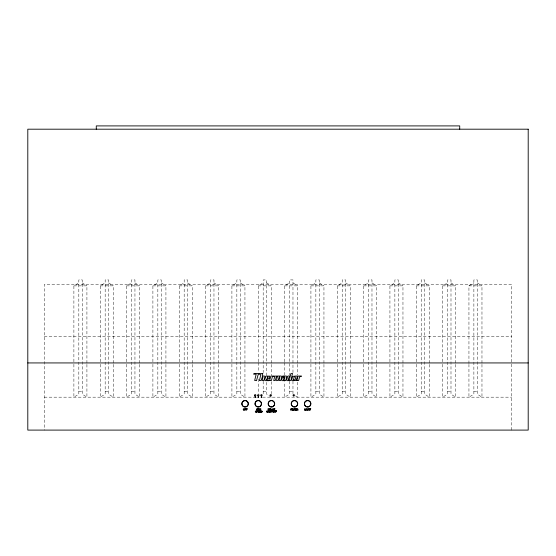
<?xml version="1.0" encoding="UTF-8"?>
<svg xmlns="http://www.w3.org/2000/svg" width="556" height="556" viewBox="0 0 556 556"><rect width="100%" height="100%" fill="white"/><g stroke="black" fill="none" stroke-linecap="round" stroke-linejoin="round"><path stroke-width="0.42" stroke-dasharray="2.78 2.08" d="M73.892 361.796L73.892 285.867L78.827 282.858M100.226 361.796L100.226 285.867L105.167 282.858M126.566 361.796L126.566 285.867L131.501 282.858M152.9 361.796L152.9 285.867L157.841 282.858M179.234 361.796L179.234 285.867L184.175 282.858M205.574 361.796L205.574 285.867L210.509 282.858M231.908 361.796L231.908 285.867L236.849 282.858M258.248 361.796L258.248 285.867L263.183 282.858M284.582 361.796L284.582 285.867L289.523 282.858M310.922 361.796L310.922 285.867L315.857 282.858M337.256 361.796L337.256 285.867L342.197 282.858M363.596 361.796L363.596 285.867L368.531 282.858M389.93 361.796L389.93 285.867L394.871 282.858M416.27 361.796L416.27 285.867L421.205 282.858M442.604 361.796L442.604 285.867L447.545 282.858M468.944 363.527L468.944 285.867L473.879 282.858M73.892 285.867L86.917 285.867L86.917 363.527M100.226 285.867L113.25 285.867L113.25 363.527M126.566 285.867L139.591 285.867L139.591 363.527M152.9 285.867L165.924 285.867L165.924 363.527M179.234 285.867L192.265 285.867L192.265 363.527M205.574 285.867L218.598 285.867L218.598 363.527M231.908 285.867L244.939 285.867L244.939 363.527M258.248 285.867L271.272 285.867L271.272 363.527M284.582 285.867L297.613 285.867L297.613 363.527M310.922 285.867L323.946 285.867L323.946 363.527M337.256 285.867L350.287 285.867L350.287 363.527M363.596 285.867L376.62 285.867L376.62 363.527M389.93 285.867L402.961 285.867L402.961 363.527M416.27 285.867L429.295 285.867L429.295 363.527M442.604 285.867L455.635 285.867L455.635 363.527M468.944 285.867L481.969 285.867L481.969 363.527M44.258 336.7L511.742 336.7M78.827 391.215L82.274 391.215M105.167 391.215L108.615 391.215M131.501 391.215L134.948 391.215M157.841 391.215L161.289 391.215M184.175 391.215L187.622 391.215M210.509 391.215L213.963 391.215M236.849 391.215L240.296 391.215M263.183 391.215L266.63 391.215M289.523 391.215L292.97 391.215M315.857 391.215L319.304 391.215M342.197 391.215L345.644 391.215M368.531 391.215L371.978 391.215M394.871 391.215L398.318 391.215M421.205 391.215L424.652 391.215M447.545 391.215L450.992 391.215M473.879 391.215L477.326 391.215M44.258 397.172L255.753 397.172M256.587 397.172L258.248 397.172M262.592 397.172L511.742 397.172M477.326 282.858L481.969 285.867M450.992 282.858L455.635 285.867M424.652 282.858L429.295 285.867M398.318 282.858L402.961 285.867M371.978 282.858L376.62 285.867M345.644 282.858L350.287 285.867M319.304 282.858L323.946 285.867M292.97 282.858L297.613 285.867M266.63 282.858L271.272 285.867M240.296 282.858L244.939 285.867M213.963 282.858L218.598 285.867M187.622 282.858L192.265 285.867M161.289 282.858L165.924 285.867M134.948 282.858L139.591 285.867M295.625 395.886L297.613 397.172L297.613 381.645M108.615 282.858L113.25 285.867M271.272 397.172L266.63 394.162L266.63 381.221M82.274 282.858L86.917 285.867M511.742 430.094L511.742 284.47L44.258 284.47L44.258 430.094M481.969 364.388L481.969 397.172L477.326 394.162L477.326 279.911L473.879 279.911L473.879 394.162L468.944 397.172L468.944 364.388M455.635 364.388L455.635 397.172L450.992 394.162L450.992 279.911L447.545 279.911L447.545 394.162L442.604 397.172L442.604 362.658M429.295 364.388L429.295 397.172L424.652 394.162L424.652 279.911L421.205 279.911L421.205 394.162L416.27 397.172L416.27 362.658M402.961 364.388L402.961 397.172L398.318 394.162L398.318 279.911L394.871 279.911L394.871 394.162L389.93 397.172L389.93 362.658M376.62 364.388L376.62 397.172L371.978 394.162L371.978 279.911L368.531 279.911L368.531 394.162L363.596 397.172L363.596 362.658M350.287 364.388L350.287 397.172L345.644 394.162L345.644 279.911L342.197 279.911L342.197 394.162L337.256 397.172L337.256 362.658M323.946 364.388L323.946 397.172L319.304 394.162L319.304 279.911L315.857 279.911L315.857 394.162L310.922 397.172L310.922 362.658M297.613 364.388L297.613 375.606M292.97 372.596L292.97 279.911L289.523 279.911L289.523 374.82M292.97 381.221L292.97 394.162M289.523 381.221L289.523 394.162L284.582 397.172L284.582 381.645M284.582 362.658L284.582 375.606M271.272 364.388L271.272 375.606M271.272 381.645L271.272 393.724M266.63 375.682L266.63 279.911L263.183 279.911L263.183 372.596M263.183 381.221L263.183 394.162M258.248 362.658L258.248 372.152M258.248 379.053L258.248 393.724M244.939 364.388L244.939 397.172L240.296 394.162L240.296 279.911L236.849 279.911L236.849 394.162L231.908 397.172L231.908 362.658M218.598 364.388L218.598 397.172L213.963 394.162L213.963 279.911L210.509 279.911L210.509 394.162L205.574 397.172L205.574 362.658M192.265 364.388L192.265 397.172L187.622 394.162L187.622 279.911L184.175 279.911L184.175 394.162L179.234 397.172L179.234 362.658M165.924 364.388L165.924 397.172L161.289 394.162L161.289 279.911L157.841 279.911L157.841 394.162L152.9 397.172L152.9 362.658M139.591 364.388L139.591 397.172L134.948 394.162L134.948 279.911L131.501 279.911L131.501 394.162L126.566 397.172L126.566 362.658M113.25 364.388L113.25 397.172L108.615 394.162L108.615 279.911L105.167 279.911L105.167 394.162L100.226 397.172L100.226 362.658M86.917 364.388L86.917 397.172L82.274 394.162L82.274 279.911L78.827 279.911L78.827 394.162L73.892 397.172L73.892 362.658"/><path stroke-width="0.83" d="M258.797 408.695L258.436 409.675L258.853 409.675L258.644 409.119M272.079 410.265L272.989 408.757L273.594 410.265L270.946 410.265L270.946 408.771L271.252 410.015L272.016 410.265M261.153 397.394C262.467 398.033 261.007 395.816 261.549 396.699L261.674 397.338L261.264 397.415M27.8 362.936L528.2 362.936M459.722 129.194L459.722 125.906L96.278 125.906L96.278 129.194M253.842 374.056L256.17 374.271L254.669 380.485L256.511 380.651L258.241 374.271L259.965 374.257L260.291 373.556L254.155 373.43L253.842 374.056M262.773 373.597L262.203 376.002L264.114 376.002A0.771 0.771 0 0 1 264.885 376.801L263.878 380.589L262.147 380.485L262.981 377.003L262.467 376.607L261.084 380.506L259.437 380.638L261.021 373.556L262.773 373.597M266.692 379.804L268.944 380.172L268.951 380.672L265.629 380.672A0.813 0.813 0 0 1 264.837 379.665L265.824 376.113L269.639 376.113L269.445 378.58L267.332 378.747L268.214 376.926L267.589 376.69L266.692 379.804M277.208 376.822L276.547 380.672L278.07 380.506L279.327 376.634L279.876 376.933L279.022 380.485L280.731 380.589L281.683 377.024A0.827 0.827 0 0 0 280.884 376.002L274.775 376.092L273.726 380.638L275.331 380.506L276.276 376.801L277.208 376.822M282.538 376.419L284.957 377.037L284.137 380.061L283.421 379.866L283.907 377.858L284.526 377.371L282.372 377.545L281.746 379.665A0.813 0.813 0 0 0 282.531 380.672L285.756 380.589L286.722 376.954A0.771 0.771 0 0 0 285.972 376.002L282.643 376.002L282.538 376.419M270.39 411.648C270.452 413.136 268.305 412.045 269.18 410.849L269.59 412.072L270.042 412.017L270.084 410.849L270.39 411.648M269.716 380.394L271.432 380.506L272.238 377.295A0.869 0.869 0 0 1 273.079 376.634L273.934 376.551L274.15 376.002L270.793 376.106L269.716 380.394M288.418 379.866L289.328 379.866L290.885 373.535L292.505 373.444L290.913 380.506L287.549 380.672A0.813 0.813 0 0 1 286.757 379.665L287.494 376.648A0.959 0.959 0 0 1 288.404 376.002C292.164 375.258 287.014 378.476 288.418 379.866M293.644 379.866C297.655 380.964 294.013 371.846 293.644 379.866M296.946 380.394L298.662 380.506L299.455 377.343A0.938 0.938 0 0 1 300.365 376.634L301.206 376.558L301.421 376.002L298.023 376.092L296.946 380.394M261.869 411.628C261.271 413.275 261.209 409.974 261.869 411.628M268.958 409.515C268.36 411.162 268.291 407.861 268.958 409.515M306.432 409.397L307.079 410.293A1.015 1.015 0 0 0 307.558 410.231L307.836 409.466C304.688 411.454 309.643 406.832 306.432 409.397M243.486 409.411C243.98 411.37 244.807 407.993 243.486 409.411M272.85 411.482C273.385 413.455 274.087 410.05 272.85 411.482M262.182 411.642L261.883 412.295L260.917 412.385L260.917 410.87L261.883 410.953L262.182 411.642M269.271 409.529L268.972 410.182L267.999 410.265L267.999 408.757L268.972 408.841L269.271 409.529M244.633 409.536L243.743 410.3L243.18 409.327A0.702 0.702 0 0 1 243.472 408.868L244.327 408.868L244.633 409.536M273.997 411.607L273.1 412.378L272.544 411.405A0.702 0.702 0 0 1 272.829 410.94L273.684 410.94L273.997 411.607M297.912 409.188L297.516 409.605L298.037 410.279L297.043 409.647L296.675 410.279L296.675 408.764L297.912 409.188M257.845 411.336L256.684 412.385L256.684 410.87L257.845 411.336M258.61 396.859C258.429 398.916 257.748 395.872 258.61 396.859M297.599 409.209C296.925 409.946 296.946 408.479 297.599 409.209M257.525 411.336C256.879 412.121 256.969 410.557 257.525 411.336M256.427 411.94C254.203 412.677 256.962 412.059 255.26 411.35C257.143 410.502 254.843 411.176 256.427 411.94M267.401 411.926C266.289 413.56 265.879 409.084 267.401 411.926M292.588 376.384L291.789 379.665A0.813 0.813 0 0 0 292.574 380.672L296.258 380.499L297.21 376.933A0.841 0.841 0 0 0 296.376 376.002L292.588 376.384M258.345 409.932L257.894 410.279L258.804 408.764L259.416 410.279L258.345 409.932M272.822 409.112L272.621 409.668L273.031 409.668L272.822 409.112M274.664 408.757L274.316 409.355L273.601 408.757L274.157 410.265L275.018 408.757L274.664 408.757M255.197 396.546L255.246 397.54L255.197 396.546M528.2 129.194L27.8 129.194L27.8 430.094L528.2 430.094L528.2 129.194M245.912 408.778L244.876 408.778L244.876 410.286L245.182 409.647L245.815 409.647L245.182 409.028L245.912 408.778M247.205 408.778L246.169 408.778L246.169 410.286L246.475 409.647L247.1 409.647L246.475 409.028L247.205 408.778M257.796 408.764L256.761 408.764L256.761 410.279L257.067 409.633L257.699 409.633L257.067 409.021L257.796 408.764M259.874 408.764L259.576 410.279L259.86 409.292L260.778 410.279L260.778 408.764L260.493 409.772L259.874 408.764M270.654 408.757L269.528 408.757L269.528 410.265L270.682 410.265L269.834 410.015L269.834 409.605L270.598 409.605L269.834 409.014L270.654 408.757M291.844 408.764L290.809 408.764L290.809 410.279L291.115 409.633L291.747 409.633L291.115 409.021L291.844 408.764M292.393 408.764L292.088 410.279L292.393 408.764M292.998 408.778L292.692 410.279L293.756 410.279L292.998 410.022L292.998 408.778M295.069 408.764L293.867 408.764L294.312 409.021L294.312 410.279L295.069 408.764M296.39 408.764L295.264 408.764L295.264 410.279L296.417 410.279L295.57 410.022L295.57 409.612L296.334 409.612L295.57 409.021L296.39 408.764M304.91 408.778L304.605 410.279L305.668 410.279L304.91 410.022L304.91 408.778M306.182 408.764L305.876 410.279L306.182 408.764M308.427 408.764L308.121 410.279L308.427 409.612L309.025 409.612L309.331 410.279L309.331 408.764L309.025 409.355L308.427 409.355L308.427 408.764M310.741 408.764L309.539 408.764L309.984 409.021L309.984 410.279L310.741 408.764M259.214 410.87L258.095 410.87L258.095 412.385L259.242 412.385L258.401 412.128L258.401 411.718L259.159 411.718L258.401 411.127L259.214 410.87M260.625 410.87L259.506 410.87L259.506 412.385L260.653 412.385L259.812 412.128L259.812 411.718L260.569 411.718L259.812 411.127L260.625 410.87M267.964 410.849L267.658 412.364L267.964 411.704L268.562 411.704L268.868 412.364L268.868 410.849L268.562 411.447L267.964 411.447L267.964 410.849M271.808 410.849L270.605 410.849L271.05 411.106L271.05 412.364L271.808 410.849M275.276 410.849L274.233 410.849L274.233 412.364L274.539 411.718L275.171 411.718L274.539 411.106L275.276 410.849M276.561 410.849L275.526 410.849L275.526 412.364L275.832 411.718L276.464 411.718L275.832 411.106L276.561 410.849M243.431 406.61A3.294 3.294 0 0 0 248.372 403.76A3.294 3.294 0 0 0 243.431 400.911A3.294 3.294 0 0 0 243.431 406.61M243.521 406.464A3.121 3.121 0 0 0 248.198 403.76A3.121 3.121 0 0 0 243.521 401.057A3.121 3.121 0 0 0 243.521 406.464M256.684 406.464A3.121 3.121 0 0 0 261.369 403.76A3.121 3.121 0 0 0 256.684 401.057A3.121 3.121 0 0 0 256.684 406.464M256.601 406.61A3.294 3.294 0 0 0 261.542 403.76A3.294 3.294 0 0 0 256.601 400.911A3.294 3.294 0 0 0 256.601 406.61M269.855 406.464A3.121 3.121 0 0 0 274.539 403.76A3.121 3.121 0 0 0 269.855 401.057A3.121 3.121 0 0 0 269.855 406.464M269.771 406.61A3.294 3.294 0 0 0 274.706 403.76A3.294 3.294 0 0 0 269.771 400.911A3.294 3.294 0 0 0 269.771 406.61M292.901 406.464A3.121 3.121 0 0 0 297.578 403.76A3.121 3.121 0 0 0 292.901 401.057A3.121 3.121 0 0 0 292.901 406.464M292.817 406.61A3.294 3.294 0 0 0 297.752 403.76A3.294 3.294 0 0 0 292.817 400.911A3.294 3.294 0 0 0 292.817 406.61M306.071 406.464A3.121 3.121 0 0 0 310.748 403.76A3.121 3.121 0 0 0 306.071 401.057A3.121 3.121 0 0 0 306.071 406.464M305.981 406.61A3.294 3.294 0 0 0 310.922 403.76A3.294 3.294 0 0 0 305.981 400.911A3.294 3.294 0 0 0 305.981 406.61M254.843 395.9A0.702 0.702 0 0 0 255.892 395.288A0.702 0.702 0 0 0 254.843 394.684A0.702 0.702 0 0 0 254.843 395.9M257.97 395.9A0.702 0.702 0 0 0 259.026 395.288A0.702 0.702 0 0 0 257.97 394.684A0.702 0.702 0 0 0 257.97 395.9M261.111 395.9A0.702 0.702 0 0 0 262.161 395.288A0.702 0.702 0 0 0 261.111 394.684A0.702 0.702 0 0 0 261.111 395.9M270.404 395.9A0.702 0.702 0 0 0 271.453 395.288A0.702 0.702 0 0 0 270.404 394.684A0.702 0.702 0 0 0 270.404 395.9M293.401 395.9A0.702 0.702 0 0 0 294.451 395.288A0.702 0.702 0 0 0 293.401 394.684A0.702 0.702 0 0 0 293.401 395.9"/></g></svg>
